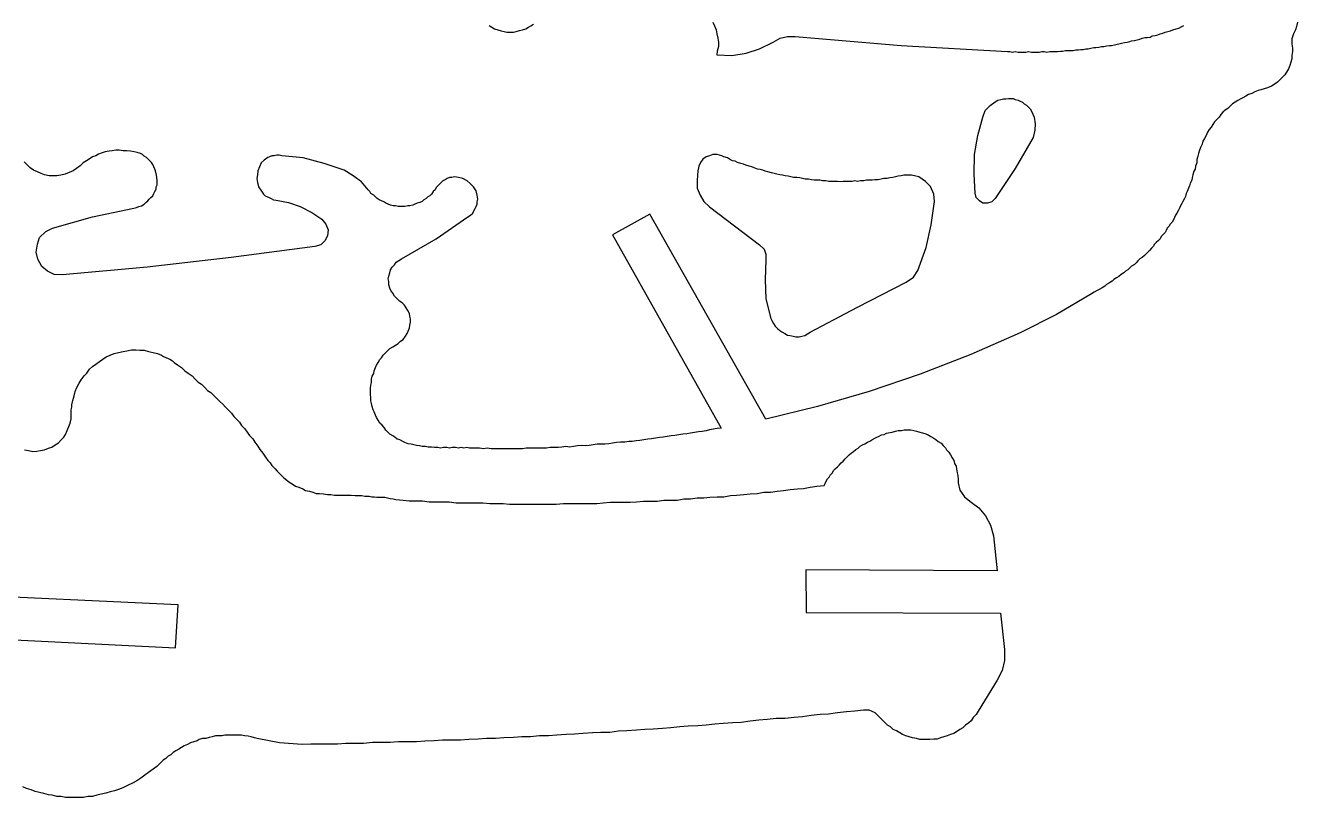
# Model space of a CAD drawing. Extents: x 2 to 225, y 2 to 117.
# Drawn here: x 175.9 to 221.15, y 1.51 to 28.96 of the extents above; entities that cross this region are included whole.
import ezdxf

# ---------------------------------------------------------------- set-up
doc = ezdxf.new("R2010")
doc.units = 0
doc.layers.add('DEFAULT_LAYER', color=1, linetype='CONTINUOUS')

msp = doc.modelspace()

# ---------------------------------------------------------------- linework, layer by layer
at = {"layer": 'DEFAULT_LAYER'}
for points in [[(221.147, 29.082), (221.107, 28.923), (221.068, 28.805), (221.008, 28.666), (220.949, 28.488), (220.949, 28.29), (220.969, 28.151), (220.969, 28.032), (220.949, 27.894), (220.949, 27.775), (220.909, 27.656), (220.87, 27.537), (220.83, 27.418), (220.751, 27.299), (220.691, 27.2), (220.612, 27.121), (220.513, 27.022), (220.434, 26.943), (220.315, 26.864), (220.216, 26.804), (220.077, 26.745), (219.959, 26.705), (219.84, 26.666), (219.741, 26.646), (219.622, 26.606), (219.523, 26.547), (219.404, 26.507), (219.305, 26.448), (219.206, 26.388), (219.127, 26.349), (219.028, 26.289), (218.929, 26.23), (218.83, 26.171), (218.751, 26.091), (218.671, 26.012), (218.572, 25.953), (218.493, 25.873), (218.414, 25.794), (218.354, 25.695), (218.275, 25.616), (218.196, 25.537), (218.137, 25.438), (218.077, 25.339), (217.998, 25.26), (217.939, 25.161), (217.899, 25.042), (217.84, 24.943), (217.78, 24.844), (217.76, 24.745), (217.701, 24.646), (217.661, 24.527), (217.622, 24.408), (217.602, 24.309), (217.562, 24.19), (217.562, 24.071), (217.523, 23.952), (217.503, 23.853), (217.463, 23.774), (217.424, 23.655), (217.404, 23.556), (217.384, 23.457), (217.325, 23.358), (217.305, 23.259), (217.265, 23.18), (217.226, 23.061), (217.186, 22.982), (217.166, 22.883), (217.127, 22.804), (217.067, 22.705), (217.028, 22.626), (216.988, 22.546), (216.948, 22.467), (216.909, 22.388), (216.849, 22.289), (216.81, 22.21), (216.77, 22.13), (216.73, 22.051), (216.691, 21.972), (216.612, 21.893), (216.572, 21.814), (216.513, 21.754), (216.473, 21.675), (216.433, 21.596), (216.354, 21.517), (216.295, 21.457), (216.255, 21.378), (216.196, 21.318), (216.117, 21.239), (216.057, 21.18), (216.017, 21.101), (215.958, 21.041), (215.879, 20.962), (215.819, 20.903), (215.76, 20.843), (215.701, 20.784), (215.621, 20.705), (215.542, 20.665), (215.463, 20.586), (215.404, 20.526), (215.344, 20.467), (215.245, 20.407), (215.186, 20.348), (215.106, 20.269), (215.027, 20.229), (214.968, 20.17), (214.869, 20.11), (214.79, 20.031), (214.71, 19.992), (214.611, 19.932), (214.552, 19.873), (214.453, 19.813), (214.354, 19.754), (214.295, 19.694), (214.195, 19.635), (214.096, 19.576), (214.017, 19.536), (213.918, 19.477), (213.819, 19.417), (212.572, 18.684), (211.284, 18.031), (209.522, 17.259), (207.719, 16.565), (205.917, 15.951), (204.075, 15.417), (202.234, 14.961), (198.114, 22.249), (196.787, 21.517), (200.649, 14.644), (200.511, 14.625), (200.372, 14.605), (200.233, 14.585), (200.114, 14.545), (199.976, 14.526), (199.837, 14.506), (199.699, 14.486), (199.56, 14.466), (199.421, 14.446), (199.283, 14.426), (199.144, 14.407), (199.005, 14.387), (198.867, 14.367), (198.728, 14.347), (198.59, 14.327), (198.451, 14.308), (198.312, 14.288), (198.174, 14.268), (198.035, 14.248), (197.896, 14.228), (197.758, 14.209), (197.619, 14.189), (197.48, 14.169), (197.362, 14.169), (197.223, 14.149), (197.065, 14.149), (196.926, 14.129), (196.787, 14.11), (196.649, 14.09), (196.51, 14.07), (196.391, 14.07), (196.233, 14.07), (196.094, 14.05), (195.956, 14.03), (195.817, 14.011), (195.678, 14.03), (195.54, 14.011), (195.401, 13.991), (195.262, 13.971), (195.124, 13.991), (194.985, 13.971), (194.846, 13.951), (194.688, 13.951), (194.569, 13.951), (194.431, 13.931), (194.272, 13.931), (194.153, 13.931), (193.995, 13.931), (193.876, 13.931), (193.718, 13.931), (193.579, 13.912), (193.46, 13.912), (193.302, 13.912), (193.183, 13.912), (193.024, 13.912), (192.906, 13.912), (192.747, 13.912), (192.628, 13.912), (192.47, 13.912), (192.331, 13.931), (192.193, 13.912), (192.054, 13.931), (191.935, 13.931), (191.777, 13.931), (191.698, 13.931), (191.599, 13.951), (191.5, 13.931), (191.401, 13.951), (191.301, 13.931), (191.202, 13.951), (191.084, 13.951), (190.985, 13.931), (190.886, 13.951), (190.767, 13.951), (190.668, 13.931), (190.569, 13.951), (190.45, 13.951), (190.351, 13.971), (190.232, 13.971), (190.133, 13.991), (190.014, 13.991), (189.915, 14.011), (189.816, 14.03), (189.717, 14.05), (189.618, 14.07), (189.519, 14.09), (189.4, 14.129), (189.321, 14.169), (189.222, 14.228), (189.123, 14.248), (189.044, 14.327), (188.965, 14.367), (188.866, 14.426), (188.786, 14.506), (188.727, 14.565), (188.667, 14.664), (188.588, 14.743), (188.509, 14.823), (188.45, 14.922), (188.39, 15.021), (188.351, 15.1), (188.311, 15.219), (188.271, 15.298), (188.232, 15.417), (188.212, 15.516), (188.192, 15.615), (188.192, 15.734), (188.172, 15.833), (188.172, 15.951), (188.172, 16.07), (188.192, 16.169), (188.212, 16.268), (188.212, 16.387), (188.232, 16.486), (188.291, 16.585), (188.311, 16.684), (188.351, 16.803), (188.39, 16.882), (188.45, 16.981), (188.509, 17.08), (188.568, 17.14), (188.628, 17.239), (188.707, 17.318), (188.786, 17.397), (188.866, 17.476), (188.965, 17.536), (189.064, 17.595), (189.163, 17.655), (189.242, 17.734), (189.341, 17.793), (189.42, 17.912), (189.479, 18.011), (189.519, 18.09), (189.559, 18.209), (189.578, 18.308), (189.598, 18.407), (189.598, 18.526), (189.578, 18.625), (189.559, 18.724), (189.499, 18.823), (189.44, 18.922), (189.38, 19.021), (189.301, 19.1), (189.202, 19.16), (189.103, 19.259), (189.024, 19.338), (188.965, 19.437), (188.905, 19.536), (188.866, 19.615), (188.826, 19.734), (188.826, 19.853), (188.806, 19.952), (188.826, 20.051), (188.866, 20.17), (188.885, 20.269), (188.945, 20.368), (189.024, 20.447), (189.083, 20.546), (189.182, 20.605), (189.281, 20.665), (190.509, 21.378), (191.638, 22.15), (191.737, 22.21), (191.816, 22.289), (191.856, 22.368), (191.896, 22.447), (191.935, 22.527), (191.975, 22.606), (191.975, 22.685), (191.995, 22.784), (191.975, 22.923), (191.935, 23.081), (191.836, 23.22), (191.717, 23.339), (191.618, 23.438), (191.46, 23.517), (191.301, 23.556), (191.163, 23.576), (191.064, 23.556), (190.985, 23.556), (190.905, 23.517), (190.826, 23.477), (190.747, 23.438), (190.668, 23.358), (190.608, 23.299), (190.509, 23.2), (190.47, 23.121), (190.41, 23.061), (190.351, 22.962), (190.291, 22.903), (190.212, 22.863), (190.153, 22.804), (190.074, 22.764), (190.014, 22.705), (189.935, 22.665), (189.836, 22.645), (189.757, 22.606), (189.678, 22.566), (189.578, 22.546), (189.499, 22.546), (189.4, 22.527), (189.321, 22.527), (189.242, 22.527), (189.163, 22.527), (189.064, 22.546), (188.984, 22.546), (188.885, 22.566), (188.806, 22.606), (188.727, 22.645), (188.648, 22.685), (188.568, 22.725), (188.489, 22.764), (188.41, 22.804), (188.351, 22.863), (188.291, 22.923), (188.192, 22.982), (188.153, 23.061), (188.093, 23.121), (187.856, 23.398), (187.558, 23.616), (187.242, 23.814), (186.529, 24.051), (185.776, 24.25), (185.023, 24.329), (184.924, 24.349), (184.845, 24.349), (184.746, 24.329), (184.667, 24.329), (184.588, 24.289), (184.528, 24.269), (184.39, 24.17), (184.291, 24.071), (184.231, 23.933), (184.172, 23.794), (184.152, 23.655), (184.132, 23.517), (184.152, 23.378), (184.192, 23.22), (184.271, 23.101), (184.37, 22.962), (184.429, 22.903), (184.489, 22.883), (184.568, 22.843), (184.647, 22.804), (184.726, 22.764), (184.825, 22.744), (185.261, 22.665), (185.677, 22.527), (186.093, 22.309), (186.449, 22.071), (186.588, 21.893), (186.667, 21.695), (186.647, 21.477), (186.548, 21.299), (186.41, 21.16), (186.192, 21.101), (183.221, 20.705), (180.231, 20.368), (177.22, 20.091), (176.923, 20.11), (176.686, 20.229), (176.488, 20.388), (176.349, 20.645), (176.29, 20.903), (176.329, 21.18), (176.409, 21.417), (176.626, 21.635), (176.864, 21.754), (178.29, 22.15), (179.755, 22.467), (179.854, 22.487), (179.934, 22.527), (180.033, 22.546), (180.132, 22.606), (180.191, 22.665), (180.251, 22.725), (180.31, 22.784), (180.369, 22.843), (180.429, 22.903), (180.468, 22.982), (180.508, 23.061), (180.548, 23.14), (180.548, 23.22), (180.587, 23.299), (180.587, 23.457), (180.567, 23.636), (180.528, 23.794), (180.508, 23.853), (180.468, 23.933), (180.429, 24.012), (180.389, 24.091), (180.33, 24.15), (180.27, 24.21), (180.211, 24.269), (180.132, 24.309), (180.072, 24.368), (179.993, 24.408), (179.874, 24.448), (179.775, 24.467), (179.637, 24.487), (179.498, 24.507), (179.379, 24.507), (179.241, 24.527), (179.122, 24.527), (178.983, 24.507), (178.884, 24.487), (178.745, 24.467), (178.627, 24.428), (178.508, 24.388), (178.409, 24.329), (178.29, 24.289), (178.171, 24.21), (178.072, 24.15), (177.953, 24.071), (177.854, 23.972), (177.716, 23.873), (177.597, 23.794), (177.458, 23.735), (177.32, 23.675), (177.161, 23.636), (177.022, 23.616), (176.904, 23.616), (176.745, 23.616), (176.587, 23.655), (176.468, 23.695), (176.329, 23.754), (176.191, 23.814), (176.072, 23.893), (175.973, 23.992), (175.854, 24.111)], [(192.391, 28.963), (192.49, 28.904), (192.589, 28.844), (192.708, 28.805), (192.826, 28.765), (192.925, 28.745), (193.024, 28.725), (193.143, 28.725), (193.262, 28.725), (193.361, 28.745), (193.48, 28.785), (193.579, 28.805), (193.698, 28.844), (193.797, 28.904), (193.876, 28.943), (193.975, 29.003)], [(200.352, 29.082), (200.412, 28.943), (200.471, 28.805), (200.491, 28.666), (200.53, 28.507), (200.55, 28.369), (200.55, 28.21), (200.511, 28.052), (200.491, 27.913), (201.025, 27.894), (201.54, 27.973), (202.016, 28.131), (202.491, 28.369), (202.748, 28.507), (203.006, 28.567), (203.283, 28.567), (207.046, 28.25), (210.829, 28.032), (210.908, 28.032), (211.007, 28.012), (211.106, 28.032), (211.205, 28.012), (211.284, 28.012), (211.403, 28.012), (211.482, 28.012), (211.581, 28.032), (211.68, 28.012), (211.76, 28.012), (211.878, 28.012), (211.958, 28.012), (212.057, 28.032), (212.136, 28.032), (212.235, 28.012), (212.334, 28.032), (212.413, 28.032), (212.532, 28.032), (212.611, 28.032), (212.71, 28.052), (212.789, 28.052), (212.888, 28.072), (212.968, 28.072), (213.086, 28.072), (213.166, 28.072), (213.265, 28.092), (213.344, 28.092), (213.443, 28.111), (213.522, 28.111), (213.621, 28.131), (213.7, 28.131), (213.799, 28.151), (213.898, 28.171), (213.978, 28.171), (214.077, 28.191), (214.176, 28.21), (214.255, 28.21), (214.354, 28.23), (214.453, 28.25), (214.532, 28.25), (214.631, 28.27), (214.73, 28.29), (214.79, 28.309), (214.889, 28.329), (214.988, 28.349), (215.087, 28.369), (215.186, 28.389), (215.245, 28.408), (215.344, 28.428), (215.443, 28.448), (215.542, 28.468), (215.621, 28.507), (215.72, 28.527), (215.8, 28.527), (215.899, 28.547), (215.978, 28.587), (216.077, 28.607), (216.176, 28.626), (216.255, 28.666), (216.354, 28.686), (216.433, 28.725), (216.532, 28.745), (216.631, 28.765), (216.711, 28.805), (216.829, 28.844), (216.928, 28.864), (217.028, 28.923), (217.107, 28.963)], [(175.868, 13.866), (176.007, 13.847), (176.165, 13.807), (176.304, 13.827), (176.442, 13.847), (176.581, 13.866), (176.72, 13.926), (176.839, 13.965), (176.957, 14.045), (177.076, 14.124), (177.175, 14.223), (177.274, 14.322), (177.334, 14.421), (177.393, 14.559), (177.453, 14.698), (177.492, 14.817), (177.532, 14.975), (177.532, 15.134), (177.532, 15.213), (177.532, 15.292), (177.552, 15.391), (177.552, 15.47), (177.571, 15.53), (177.591, 15.629), (177.631, 15.787), (177.67, 15.946), (177.73, 16.084), (177.809, 16.243), (177.888, 16.362), (177.987, 16.5), (178.086, 16.599), (178.185, 16.738), (178.284, 16.837), (178.403, 16.916), (178.542, 17.015), (178.661, 17.094), (178.779, 17.174), (178.918, 17.233), (179.057, 17.293), (179.215, 17.332), (179.374, 17.372), (179.512, 17.392), (179.671, 17.431), (179.829, 17.431), (179.968, 17.411), (180.126, 17.411), (180.285, 17.372), (180.443, 17.332), (180.601, 17.293), (180.74, 17.233), (180.819, 17.193), (180.898, 17.154), (180.978, 17.114), (181.037, 17.094), (181.136, 17.035), (181.196, 16.976), (181.314, 16.896), (181.453, 16.797), (181.572, 16.679), (181.691, 16.599), (181.829, 16.5), (181.928, 16.401), (182.047, 16.282), (182.166, 16.203), (182.285, 16.084), (182.384, 15.985), (182.503, 15.906), (182.602, 15.807), (182.721, 15.688), (182.82, 15.589), (182.919, 15.49), (183.018, 15.391), (183.117, 15.292), (183.235, 15.173), (183.315, 15.055), (183.414, 14.956), (183.513, 14.857), (183.592, 14.738), (183.711, 14.619), (183.79, 14.5), (183.869, 14.381), (183.988, 14.262), (184.067, 14.144), (184.166, 14.005), (184.245, 13.886), (184.344, 13.748), (184.443, 13.609), (184.523, 13.49), (184.602, 13.411), (184.661, 13.312), (184.721, 13.252), (184.78, 13.193), (184.859, 13.114), (184.919, 13.054), (184.978, 12.995), (185.038, 12.936), (185.097, 12.876), (185.137, 12.837), (185.275, 12.737), (185.394, 12.658), (185.513, 12.579), (185.632, 12.539), (185.77, 12.48), (185.869, 12.421), (186.008, 12.401), (186.127, 12.361), (186.246, 12.322), (186.365, 12.322), (186.503, 12.302), (186.642, 12.282), (186.761, 12.282), (186.899, 12.262), (187.058, 12.262), (187.177, 12.262), (187.335, 12.262), (187.493, 12.262), (187.632, 12.242), (187.79, 12.242), (187.87, 12.242), (187.969, 12.223), (188.048, 12.223), (188.127, 12.223), (188.226, 12.203), (188.305, 12.203), (188.404, 12.183), (188.484, 12.183), (188.602, 12.183), (188.682, 12.183), (188.781, 12.163), (188.88, 12.143), (188.979, 12.124), (189.078, 12.104), (189.335, 12.084), (189.553, 12.064), (189.791, 12.064), (190.028, 12.064), (190.266, 12.025), (190.504, 12.025), (190.741, 12.025), (190.979, 12.025), (191.217, 11.985), (191.454, 11.985), (191.692, 11.985), (191.93, 11.985), (192.167, 11.985), (192.425, 11.965), (192.662, 11.965), (192.9, 11.965), (193.118, 11.945), (193.356, 11.945), (193.593, 11.945), (193.831, 11.945), (194.068, 11.945), (194.306, 11.945), (194.544, 11.945), (194.781, 11.945), (195.039, 11.965), (195.277, 11.965), (195.514, 11.965), (195.752, 11.965), (195.99, 11.965), (196.227, 11.965), (196.445, 11.985), (196.702, 12.005), (196.94, 12.005), (197.178, 12.005), (197.415, 12.005), (197.633, 12.025), (197.891, 12.044), (198.128, 12.044), (198.366, 12.044), (198.604, 12.084), (198.841, 12.084), (199.079, 12.084), (199.317, 12.124), (199.554, 12.124), (199.792, 12.163), (200.03, 12.163), (200.247, 12.183), (200.505, 12.203), (200.743, 12.203), (200.98, 12.242), (201.198, 12.262), (201.456, 12.282), (201.673, 12.302), (201.931, 12.322), (202.169, 12.361), (202.406, 12.361), (202.644, 12.401), (202.862, 12.421), (203.099, 12.46), (203.357, 12.48), (203.575, 12.5), (203.812, 12.539), (204.05, 12.579), (204.307, 12.599), (204.347, 12.678), (204.387, 12.757), (204.426, 12.837), (204.486, 12.896), (204.525, 12.975), (204.604, 13.054), (204.644, 13.134), (204.703, 13.193), (204.783, 13.272), (204.842, 13.332), (204.921, 13.411), (204.981, 13.47), (205.06, 13.549), (205.119, 13.609), (205.199, 13.688), (205.278, 13.767), (205.357, 13.807), (205.436, 13.886), (205.515, 13.926), (205.595, 14.005), (205.674, 14.045), (205.753, 14.084), (205.852, 14.144), (205.931, 14.183), (206.011, 14.223), (206.11, 14.282), (206.189, 14.322), (206.268, 14.361), (206.347, 14.401), (206.446, 14.421), (206.526, 14.46), (206.585, 14.48), (206.724, 14.5), (206.842, 14.54), (206.941, 14.559), (207.06, 14.559), (207.159, 14.579), (207.278, 14.579), (207.397, 14.579), (207.496, 14.559), (207.595, 14.54), (207.714, 14.5), (207.813, 14.48), (207.932, 14.441), (208.011, 14.401), (208.11, 14.342), (208.209, 14.282), (208.288, 14.243), (208.367, 14.163), (208.466, 14.104), (208.546, 14.025), (208.625, 13.946), (208.664, 13.866), (208.744, 13.787), (208.803, 13.688), (208.862, 13.589), (208.922, 13.49), (208.942, 13.391), (209.001, 13.292), (209.021, 13.193), (209.041, 13.054), (209.06, 12.955), (209.08, 12.817), (209.08, 12.698), (209.14, 12.44), (209.298, 12.203), (209.496, 12.044), (209.813, 11.807), (210.051, 11.529), (210.229, 11.193), (210.328, 10.816), (210.467, 9.569), (203.654, 9.608), (203.674, 8.083), (210.585, 8.064), (210.724, 6.776), (210.724, 6.38), (210.645, 6.024), (210.467, 5.687), (209.793, 4.578), (209.714, 4.459), (209.615, 4.36), (209.536, 4.241), (209.457, 4.162), (209.338, 4.083), (209.239, 3.984), (209.14, 3.924), (209.021, 3.845), (208.922, 3.786), (208.803, 3.746), (208.684, 3.707), (208.565, 3.667), (208.447, 3.627), (208.328, 3.588), (208.209, 3.588), (208.07, 3.568), (207.951, 3.568), (207.833, 3.568), (207.714, 3.568), (207.595, 3.608), (207.456, 3.627), (207.337, 3.667), (207.219, 3.707), (207.1, 3.746), (207.001, 3.806), (206.882, 3.885), (206.763, 3.924), (206.664, 4.024), (206.565, 4.083), (206.466, 4.182), (206.367, 4.281), (206.268, 4.38), (206.129, 4.519), (205.912, 4.618), (205.714, 4.618), (205.397, 4.578), (205.1, 4.558), (204.783, 4.519), (204.466, 4.479), (204.169, 4.459), (203.852, 4.42), (203.535, 4.38), (203.238, 4.36), (202.921, 4.321), (202.604, 4.321), (202.287, 4.281), (201.99, 4.261), (201.673, 4.222), (201.357, 4.182), (201.059, 4.162), (200.723, 4.142), (200.426, 4.123), (200.109, 4.083), (199.812, 4.063), (199.475, 4.043), (199.178, 4.024), (198.861, 3.984), (198.564, 3.964), (198.227, 3.944), (197.93, 3.924), (197.633, 3.905), (197.297, 3.885), (197, 3.865), (196.683, 3.825), (196.366, 3.825), (196.069, 3.806), (195.732, 3.786), (195.435, 3.766), (195.138, 3.746), (194.801, 3.726), (194.504, 3.707), (194.187, 3.707), (193.87, 3.667), (193.554, 3.667), (193.256, 3.647), (192.92, 3.627), (192.623, 3.608), (192.306, 3.608), (192.009, 3.588), (191.672, 3.568), (191.375, 3.548), (191.058, 3.548), (190.741, 3.548), (190.444, 3.528), (190.108, 3.509), (189.811, 3.489), (189.494, 3.489), (189.177, 3.489), (188.88, 3.469), (188.563, 3.469), (188.246, 3.469), (187.929, 3.429), (187.612, 3.429), (187.295, 3.429), (186.998, 3.41), (186.681, 3.41), (186.365, 3.41), (186.048, 3.41), (185.751, 3.39), (184.939, 3.449), (184.146, 3.608), (184.047, 3.627), (183.929, 3.667), (183.83, 3.687), (183.691, 3.707), (183.592, 3.726), (183.473, 3.726), (183.354, 3.726), (183.235, 3.726), (183.117, 3.726), (182.998, 3.726), (182.899, 3.707), (182.78, 3.707), (182.661, 3.707), (182.542, 3.667), (182.443, 3.647), (182.324, 3.608), (182.206, 3.608), (182.087, 3.568), (182.008, 3.528), (181.889, 3.489), (181.77, 3.449), (181.671, 3.39), (181.552, 3.35), (181.453, 3.291), (181.354, 3.231), (181.255, 3.172), (181.156, 3.112), (181.077, 3.033), (180.978, 2.974), (180.898, 2.895), (180.799, 2.835), (180.72, 2.756), (180.582, 2.617), (180.443, 2.518), (180.285, 2.4), (180.146, 2.301), (180.007, 2.201), (179.869, 2.102), (179.71, 2.023), (179.552, 1.944), (179.393, 1.865), (179.255, 1.805), (179.076, 1.746), (178.918, 1.706), (178.76, 1.667), (178.601, 1.627), (178.443, 1.588), (178.284, 1.548), (178.126, 1.548), (177.967, 1.508), (177.809, 1.508), (177.651, 1.508), (177.492, 1.508), (177.334, 1.508), (177.175, 1.548), (177.017, 1.548), (176.858, 1.588), (176.72, 1.607), (176.561, 1.647), (176.403, 1.687), (176.244, 1.726), (176.106, 1.786), (175.947, 1.825), (175.809, 1.885)], [(173.115, 7.232), (181.235, 6.836), (181.334, 8.361), (173.155, 8.737)]]:
    msp.add_lwpolyline(points, dxfattribs=at)
for points in [[(210.393, 22.804), (210.274, 22.685), (210.116, 22.645), (209.957, 22.645), (209.838, 22.725), (209.72, 22.843), (209.68, 23.002), (209.64, 23.675), (209.66, 24.368), (209.779, 25.042), (209.957, 25.695), (210.037, 25.933), (210.215, 26.111), (210.393, 26.25), (210.492, 26.309), (210.591, 26.329), (210.69, 26.349), (210.769, 26.349), (210.868, 26.369), (210.948, 26.369), (211.027, 26.369), (211.106, 26.329), (211.205, 26.309), (211.284, 26.27), (211.363, 26.23), (211.423, 26.171), (211.502, 26.131), (211.561, 26.072), (211.641, 25.992), (211.68, 25.913), (211.779, 25.695), (211.819, 25.458), (211.799, 25.24), (211.74, 24.982), (211.106, 23.873), (210.393, 22.804)], [(207.145, 23.636), (207.046, 23.616), (206.947, 23.596), (206.848, 23.576), (206.749, 23.556), (206.65, 23.537), (206.551, 23.517), (206.432, 23.517), (206.333, 23.497), (206.234, 23.477), (206.115, 23.477), (206.016, 23.457), (205.937, 23.457), (205.818, 23.457), (205.719, 23.438), (205.6, 23.438), (205.501, 23.418), (205.402, 23.438), (205.303, 23.418), (205.184, 23.418), (205.105, 23.418), (204.986, 23.418), (204.887, 23.398), (204.788, 23.418), (204.67, 23.418), (204.59, 23.418), (204.471, 23.418), (204.372, 23.438), (204.254, 23.438), (204.155, 23.457), (204.075, 23.457), (203.957, 23.457), (203.858, 23.477), (203.759, 23.497), (203.64, 23.497), (203.541, 23.517), (203.442, 23.537), (203.343, 23.556), (203.224, 23.556), (203.125, 23.576), (203.026, 23.596), (202.927, 23.616), (202.828, 23.636), (202.729, 23.655), (202.63, 23.675), (202.531, 23.695), (202.432, 23.715), (202.313, 23.754), (202.214, 23.774), (202.135, 23.814), (202.036, 23.834), (201.937, 23.853), (201.818, 23.893), (201.738, 23.933), (201.639, 23.952), (201.521, 23.992), (201.441, 24.032), (201.342, 24.051), (201.224, 24.091), (201.144, 24.131), (201.045, 24.15), (200.946, 24.21), (200.867, 24.25), (200.748, 24.289), (200.669, 24.329), (200.511, 24.368), (200.352, 24.368), (200.233, 24.329), (200.114, 24.289), (199.996, 24.21), (199.916, 24.091), (199.857, 23.952), (199.837, 23.893), (199.817, 23.794), (199.798, 23.457), (199.798, 23.18), (199.897, 22.923), (200.035, 22.705), (200.233, 22.507), (202.016, 21.16), (202.174, 21.002), (202.234, 20.823), (202.234, 20.625), (202.214, 19.932), (202.234, 19.239), (202.412, 18.546), (202.451, 18.467), (202.511, 18.368), (202.57, 18.269), (202.649, 18.189), (202.729, 18.11), (202.808, 18.071), (202.907, 18.011), (203.006, 17.952), (203.105, 17.932), (203.204, 17.912), (203.303, 17.892), (203.422, 17.892), (203.521, 17.912), (203.62, 17.932), (203.719, 17.991), (203.818, 18.051), (205.501, 18.942), (207.224, 19.833), (207.482, 20.011), (207.64, 20.249), (207.937, 21.061), (208.116, 21.873), (208.234, 22.705), (208.215, 22.962), (208.096, 23.239), (207.917, 23.418), (207.68, 23.576), (207.422, 23.636), (207.145, 23.636)]]:
    msp.add_lwpolyline(points, close=True, dxfattribs=at)

doc.saveas('drawing.dxf')
